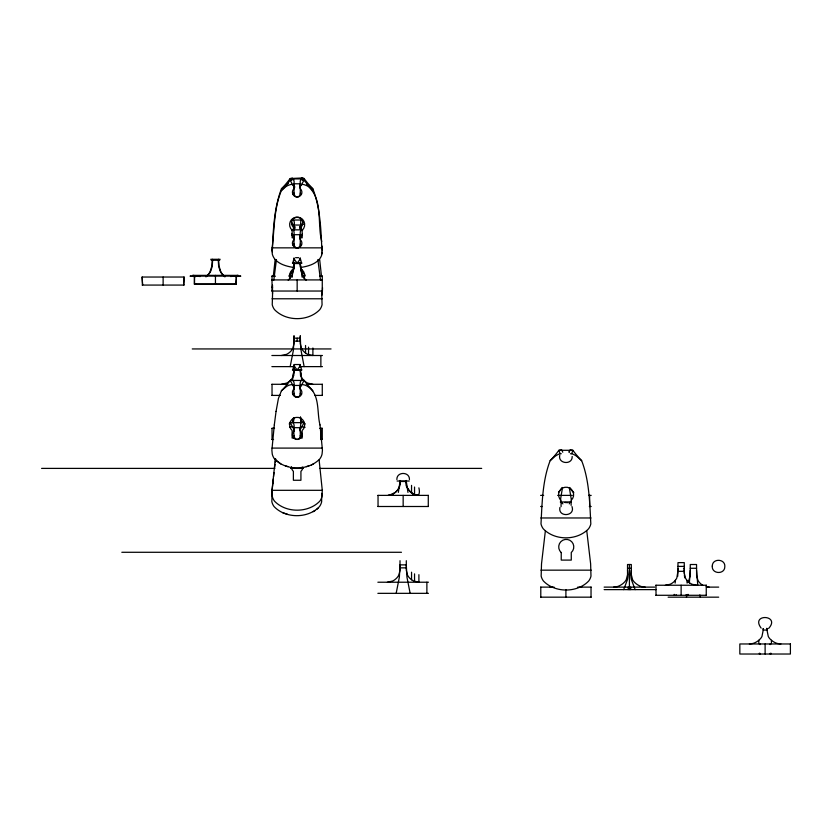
<?xml version="1.0" encoding="UTF-8"?>
<svg xmlns="http://www.w3.org/2000/svg" width="832" height="832" viewBox="0 0 832 832"><rect width="100%" height="100%" fill="white"/><g stroke="black" fill="none" stroke-linecap="round" stroke-linejoin="round"><path stroke-width="1.25" d="M300.31 239.231L300.3 235.893L300.29 243.142A7.779 4.919 76.9 0 1 300.248 244.005L299.874 245.783A5.502 3.484 76.9 0 1 298.23 247.718L296.078 247.718A5.502 3.484 -76.9 0 1 294.424 245.783L294.06 244.005A7.779 4.919 -76.9 0 1 294.018 243.142L294.018 234.697A32.209 5.002 -69.4 0 0 294.008 231.722L293.363 230.131L291.668 230.09M300.31 188.302L300.3 183.903M294.008 365.986L294.008 368.274L294.008 364.53L300.3 364.53L300.31 365.342M300.29 258.024L300.3 259.99L300.3 259.158M300.31 430.664L300.31 429.603M300.31 388.45L300.31 387.379M293.998 258.024L294.018 260.853L294.008 259.158M300.3 184.964L300.29 192.213A7.779 4.919 76.9 0 1 300.248 193.076L299.874 194.844A5.502 3.484 76.9 0 1 298.23 196.789L296.078 196.789A5.502 3.484 -76.9 0 1 294.424 194.854L294.06 193.076A7.779 4.919 -76.9 0 1 294.018 192.213L294.018 183.768A32.209 5.002 -69.4 0 0 294.008 180.783L292.802 178.922L290.17 180.18A98.717 98.717 0 0 1 281.403 190.538C273.582 209.061 274.602 230.246 271.877 249.933M300.3 263.089L300.3 262.402M300.3 367.286L300.3 365.986M300.3 428.449L300.29 434.678A7.779 4.919 76.9 0 1 300.248 435.542L299.874 437.31A5.502 3.484 76.9 0 1 298.23 439.254L296.078 439.254A5.502 3.484 -76.9 0 1 294.424 437.32L294.06 435.542A7.779 4.919 -76.9 0 1 294.018 434.678C293.072 431.236 296.66 420.607 290.17 422.646A98.717 98.717 0 0 1 289.182 423.987M294.008 184.964L294.008 188.302M294.008 235.893L294.008 239.231M300.55 230.142L300.56 225.815L300.55 228.53A4.742 4.742 0 0 1 301.621 229.913M291.46 219.575C296.4 219.617 293.446 226.897 294.258 230.142M276.058 411.393L278.408 398.549L281.414 390.79A98.717 98.717 0 0 0 290.181 380.442C296.629 378.508 293.062 388.835 294.018 392.454A7.779 4.919 -76.9 0 0 294.06 393.328L294.434 395.096A5.502 3.484 -76.9 0 0 296.078 397.03L298.23 397.041A5.502 3.484 76.9 0 0 299.884 395.096L300.248 393.328A7.779 4.919 76.9 0 0 300.29 392.454L300.3 386.235L299.905 387.192M294.008 428.449L294.008 431.059M300.269 337.563L300.269 341.141L294.018 341.141L294.008 335.733L293.956 343.907L292.947 347.974A8.819 6.822 -54.6 0 1 290.753 351.291L290.264 351.77A10.598 6.313 -50.1 0 1 286.603 354.328L281.414 355.503M300.269 337.262L300.3 335.733L300.726 348.66L304.138 366.621M300.3 365.758L300.3 367.318M294.091 369.637L293.769 375.752M400.098 480.73C401.814 488.353 393.047 495.945 388.014 495.373A18.47 11.003 -50.1 0 0 389.21 495.258L395.252 492.523A10.847 6.458 -50.1 0 0 396.271 491.639M677.747 576.254L677.986 562.63L684.268 562.63L684.299 573.3L685.422 577.897A7.27 4.659 56.6 0 0 686.889 580.278A8.029 5.138 56.6 0 0 688.022 581.495A12.366 7.738 56.1 0 0 692.234 584.303L696.873 585.239M396.874 479.534C396.49 471.432 409.822 471.432 409.438 479.534M322.369 250.266L322.275 246.21M295.048 226.772L294.268 226.772L294.008 225.16A13.655 4.555 -40.8 0 0 291.866 224.255L291.45 224.286M770.848 654.025L770.89 653.162M771.316 643.739L771.358 642.876M771.399 642.023L771.472 640.307L769.818 638.737A7.582 5.106 52.6 0 1 768.269 636.438L767 630.063A21.216 1.716 84.4 0 1 767.021 628.67M572.187 456.477C572.53 465.327 557.669 463.975 559.749 455.26M696.55 570.305L697.757 584.854M300.279 386.807L301.361 384.873A8.819 3.245 33.8 0 1 303.566 384.779L304.044 384.873A10.598 5.46 46 0 1 307.705 386.443C320.31 394.306 316.701 412.495 319.998 424.913M299.905 429.416L300.56 427.804A13.655 4.555 40.8 0 1 302.692 426.899L305.053 427.378M293.904 268.59L294.008 266.812A32.209 11.19 -80.5 0 0 294.091 263.38M399.963 483.787L400.015 480.459M562.796 452.213L561.631 449.862L558.917 450.299A98.706 98.706 0 0 1 550.16 460.658C542.485 480.428 542.11 502.934 540.998 523.9A12.99 12.99 0 0 0 543.286 528.83C554.788 540.842 577.034 540.842 588.536 528.83A12.99 12.99 0 0 0 590.824 523.9C589.701 502.944 589.347 480.418 581.651 460.668A98.706 98.706 0 0 1 572.884 450.31L570.18 449.862L569.026 452.213M272.605 292.427L272.241 304.71A12.99 12.99 0 0 0 274.529 309.639C286.031 321.651 308.277 321.651 319.779 309.639A12.99 12.99 0 0 0 322.067 304.71L321.714 292.427M274.321 424.902L271.877 450.185L272.241 454.022A12.99 12.99 0 0 0 274.529 458.952C286.031 470.964 308.277 470.964 319.779 458.952A12.99 12.99 0 0 0 322.067 454.022L322.442 450.185L319.998 424.902M275.33 458.879L272.033 490.318L272.241 496.246A12.99 12.99 0 0 0 274.529 501.176C286.031 513.178 308.277 513.178 319.779 501.176A12.99 12.99 0 0 0 322.067 496.246L322.275 490.318L319.124 460.002M545.355 530.941L541.518 563.805L541.154 576.087A12.99 12.99 0 0 0 543.442 581.017C554.944 593.029 577.19 593.029 588.692 581.017A12.99 12.99 0 0 0 590.98 576.087L590.626 563.805L586.778 530.941M674.149 595.286L674.222 594.35M675.137 583.097L675.366 580.278A7.27 4.659 -56.6 0 0 676.842 577.897L678.382 568.422M293.904 418.205L293.592 421.512M272.511 285.137L272.501 293.602M272.22 489.382L271.835 501.665A12.99 12.99 0 0 0 274.113 506.605C285.574 518.638 307.819 518.71 319.353 506.73A12.99 12.99 0 0 0 321.651 501.8L321.662 493.334M272.22 489.382L272.813 483.402M273.416 275.34L275.142 259.615M272.813 483.402L273.281 478.91M273.853 279.791L276.442 259.574M273.52 476.746L273.988 472.545M562.526 487.479L560.425 500.011M274.31 424.913L276.058 411.393M766.646 629.47L766.792 628.274M274.581 467.688L275.028 464.298M292.094 273.489L292.573 270.057M292.094 277.295L294.018 262.527M275.319 462.145L275.766 459.035M559.905 507.447C557.762 517.66 575.63 516.474 571.979 506.553M689.354 583.066L690.269 570.305M292.573 379.746L294.018 369.741M292.812 422.271L293.53 417.581M293.873 417.602L293.758 418.371A13.655 9.745 -61.6 0 1 292.666 422.105M398.341 492.398L400.015 481.478L406.297 481.478L407.971 492.398M631.311 570.305L630.843 574.756A16.89 9.818 69.7 0 0 631.322 579.467L635.149 589.628M569.244 503.901L569.91 502.362L571.178 501.894M290.17 366.621L293.363 350.407L294.018 338.166L300.3 338.166L300.3 343.782L301.361 347.974A8.819 6.822 54.6 0 0 303.566 351.291L304.044 351.77A10.598 6.313 50.1 0 0 307.705 354.328L312.894 355.503L312.894 347.974M396.167 593.341L399.37 577.117L400.015 564.876L406.297 564.876L406.942 577.117L410.145 593.341M686.421 597.168L686.962 594.932M292.718 263.089L294.06 258.315L294.434 259.251A5.502 0.967 50 0 0 296.078 261.758L297.159 263.089L298.23 261.758A5.502 0.967 -50 0 0 299.884 259.241L300.248 258.315L301.59 263.089M292.718 369.928L294.06 365.144L294.434 366.08A5.502 0.967 50 0 0 296.078 368.586L297.159 369.928L298.23 368.586A5.502 0.967 -50 0 0 299.884 366.08L300.248 365.144L301.59 369.928M399.204 487.23L399.422 486.585M292.666 269.516L292.001 271.149A13.822 10.93 -63.7 0 1 290.264 274.102L289.255 275.35M300.539 179.41L301.506 178.152L303.108 178.11L304.138 178.537L303.181 180.232M561.704 487.854L561.423 488.457A7.249 4.638 -56.6 0 1 559.946 490.672L559.021 491.65A12.366 7.738 -56.1 0 1 558.522 492.107M623.688 589.628L627.515 579.467A16.89 9.818 -69.7 0 0 628.004 574.756L627.536 570.305M398.663 488.457L398.351 489.039A8.715 6.729 -54.6 0 1 397.197 490.672M299.905 186.95L304.138 180.18L301.839 178.911L292.469 178.911M299.759 226.772L300.55 226.772L303.191 222.123M299.905 237.879L302.463 234.073M300.3 387.192L304.138 380.432C300.622 378.134 299.603 383.23 300.3 385.715M300.3 429.416L304.138 422.646L302.224 422.084L300.945 422.739L300.3 427.71L294.018 427.669L294.018 431.163A4.742 4.742 0 0 0 293.738 438.006A4.742 4.742 0 0 0 300.581 438.006A4.742 4.742 0 0 0 300.3 431.163L300.3 427.669M302.224 177.975L290.17 178.537A98.717 98.717 0 0 1 281.403 188.895C273.655 209.206 273.125 232.263 272.241 253.781A12.99 12.99 0 0 0 274.529 258.71C279.157 264.514 286.874 266.365 293.852 267.519M550.17 460.668L554.809 456.518A12.366 5.377 -46 0 1 559.021 454.106A8.029 3.39 -45.1 0 1 560.154 453.783L558.917 450.299L572.894 450.299L571.667 453.783A8.029 3.39 45.1 0 1 572.801 454.116A12.366 5.377 46 0 1 577.013 456.518L581.651 460.668M281.414 188.906L285.501 185.297A7.727 2.59 -41 0 1 287.685 183.945L288.215 183.685M281.414 190.549L285.501 186.94A7.727 2.59 -41 0 1 287.685 185.588L290.264 184.621A13.822 3.754 -34.7 0 1 292.001 184.434C295.485 184.985 296.494 192.67 290.17 180.18L291.918 180.18M281.414 390.79L286.603 386.443A10.598 5.46 -46 0 1 290.264 384.873L290.753 384.779A8.819 3.245 -33.8 0 1 292.947 384.873L294.018 387.192L290.17 380.432L304.138 380.432M288.215 280.176L290.264 277.898A13.822 10.93 -63.7 0 0 292.001 274.945L293.602 269.734L294.018 263.546L300.3 263.546L302.214 277.295M316.67 509.454L318.126 508.144M749.372 643.968L752.95 643.458A14.29 8.507 -50 0 0 758.763 640.318L760.417 638.737A7.582 5.106 -52.6 0 0 761.966 636.438L763.235 630.063A21.216 1.716 -84.4 0 0 763.214 628.67M205.972 276.806L208.562 274.102A13.822 10.93 -63.7 0 0 210.288 271.149L211.9 265.938L212.306 259.293M768.612 628.472C781.134 614.734 750.017 613.205 761.134 628.098M292.718 193.939L294.06 193.076M292.718 244.868L294.06 244.005M292.718 394.181L294.06 393.328M292.718 436.405L294.06 435.542M313.061 511.732L314.985 510.65M392.61 494.208L393.151 493.927M311.355 464.953L313.498 463.975M230.672 276.557L238.014 275.371M306.374 466.586L308.974 465.826M289.765 427.222L291.616 426.899A13.655 4.555 -40.8 0 1 293.758 427.804L294.018 429.416L290.17 422.646L291.918 422.646M560.279 502.008L570.877 501.904M235.373 276.661L240.573 276.12M300.456 267.519C307.434 266.365 315.151 264.514 319.779 258.71A12.99 12.99 0 0 0 322.067 253.781C321.038 232.284 320.746 209.186 312.894 188.906A98.717 98.717 0 0 1 304.127 178.547M564.845 502.507L567.892 502.663M302.474 219.45L300.789 220.875L300.55 225.066L294.268 225.025L294.268 228.53A4.742 4.742 0 0 0 293.186 229.913M551.959 586.986L550.17 587.122M302.307 235.362L300.706 236.049L300.3 237.879M319.998 276.224L322.275 276.12L322.275 291.034M319.998 428.47L322.275 428.366L322.275 439.473M320.57 279.978L322.275 279.916M281.414 384.29L286.603 383.105A10.598 6.313 -50.1 0 0 290.264 380.557L290.753 380.068A8.819 6.822 -54.6 0 0 292.947 376.761L294.018 370.375L300.3 370.375L301.735 379.746M387.41 582.223L392.61 581.038A10.598 6.313 -50.1 0 0 396.271 578.479L396.75 578.001A8.819 6.822 -54.6 0 0 398.954 574.694L399.963 570.627L400.015 560.695M665.392 585.239L670.03 584.303A12.366 7.738 -56.1 0 0 674.242 581.506A8.029 5.138 -56.6 0 0 675.376 580.278M613.683 587.122L617.292 586.591A14.3 8.507 -50 0 0 623.168 583.388L624.728 581.88A7.582 5.106 -52.6 0 0 626.278 579.592L627.526 574.777L627.536 564.512L631.311 564.512L631.322 574.777L632.57 579.592A7.582 5.106 52.6 0 0 634.119 581.88L635.69 583.378A14.3 8.507 50 0 0 641.555 586.602L645.164 587.122M301.839 178.911L300.3 180.783A32.209 5.002 69.4 0 0 300.3 183.768L300.3 188.708A4.742 4.742 0 0 1 300.581 195.541A4.742 4.742 0 0 1 293.738 195.541A4.742 4.742 0 0 1 294.018 188.708L294.018 183.768L300.3 183.83M302.64 230.09L301.205 229.944L300.3 231.722A32.209 5.002 69.4 0 0 300.3 234.697L300.3 239.637A4.742 4.742 0 0 1 300.581 246.47A4.742 4.742 0 0 1 293.738 246.47A4.742 4.742 0 0 1 294.018 239.637L294.018 234.697L300.3 234.697M302.526 276.297L304.678 276.234L302.37 276.182M291.543 276.182L289.65 276.234L291.595 276.297M184.018 277.035L183.674 285.085L184.132 277.035L142.126 277.035L142.574 285.085L142.147 277.035M234.738 276.13L236.454 276.12L235.997 284.17L236.434 276.12M234.738 284.159L236.454 284.159L194.449 284.159L194.438 276.12L196.154 276.13M291.918 178.537L290.17 178.537L291.127 180.232M302.39 178.537L304.138 178.537M302.39 180.18L304.138 180.18M292.167 220.002L301.777 220.002M294.268 227.334L295.048 227.334M299.759 227.334L300.55 227.334M295.048 228.53L294.268 228.53L294.258 225.815M299.759 228.53L300.55 228.53L300.55 225.025M292.469 229.85L301.839 229.85M294.018 237.796L292.126 237.796L292.136 230.266A7.54 7.54 0 0 1 291.72 219.409A7.54 7.54 0 0 1 302.588 219.409A7.54 7.54 0 0 1 302.162 230.266L302.182 237.796L299.666 237.796M272.033 247.853L322.275 247.853M295.578 257.681L298.73 257.681M210.714 259.293L220.178 259.293M211.193 260.26L219.7 260.26M292.427 263.089L301.891 263.089M192.743 275.371L238.15 275.371M190.164 276.12L240.729 276.12M271.877 276.12L275.174 276.12M288.777 276.12L290.878 276.12M319.779 276.12L322.442 276.12M271.877 279.916L322.442 279.916M194.522 276.12L194.438 284.159L236.454 284.159M142.147 285.074L184.122 285.074M271.877 287.238L272.605 287.238M271.877 291.034L322.442 291.034M272.033 298.782L322.275 298.782M192.254 348.941L331.053 348.941M271.877 355.503L322.442 355.503M271.877 366.621L293.852 366.621M300.456 366.621L322.442 366.621M292.427 369.928L301.891 369.928M271.877 384.29L287.737 384.29M306.374 384.29L322.442 384.29M299.905 388.95L300.3 388.95A4.742 4.742 0 0 1 300.581 395.793A4.742 4.742 0 0 1 293.738 395.793A4.742 4.742 0 0 1 294.018 388.95L294.018 385.455L300.3 385.455L300.3 388.95M271.877 395.408L280.405 395.408M314.704 395.408L322.442 395.408M292.791 422.646L301.517 422.646M302.39 422.646L304.138 422.646M271.877 428.366L274.529 428.366M319.779 428.366L322.442 428.366M294.642 438.048L292.126 438.048L292.126 430.508A7.54 7.54 0 0 1 291.72 419.65A7.54 7.54 0 0 1 302.588 419.65A7.54 7.54 0 0 1 302.162 430.508L302.182 438.048L299.666 438.048M271.877 439.473L273.541 439.473M320.57 439.473L322.442 439.473M272.033 448.094L322.275 448.094M41.6 468.395L274.934 468.395M290.566 468.395L303.274 468.395M319.842 468.395L481.697 468.395M397.072 481.021L409.24 481.021M272.033 490.318L322.275 490.318M377.874 495.383L428.438 495.383M540.623 495.383L543.65 495.383M557.648 495.383L572.281 495.383M588.536 495.383L591.188 495.383M377.874 506.501L428.438 506.501M540.623 506.501L542.298 506.501M589.326 506.501L591.188 506.501M540.79 517.972L591.032 517.972M121.826 552.282L401.471 552.282M677.986 566.394L684.268 566.394M400.015 567.85L406.297 567.85M627.536 568.277L631.311 568.277M690.269 568.277L696.55 568.277M683.488 568.422L684.268 568.422L684.278 573.352M540.946 570.159L591.188 570.159M677.986 571.324L684.268 571.324M377.874 582.223L428.438 582.223M655.845 585.239L706.41 585.239M540.623 587.122L554.091 587.122M577.73 587.122L591.188 587.122M604.136 587.122L654.711 587.122M707.606 587.122L718.692 587.122M604.136 589.628L656.001 589.628M377.874 593.341L428.438 593.341M655.845 595.286L706.41 595.286M540.623 597.168L591.188 597.168M668.127 597.168L718.692 597.168M194.47 284.159L196.154 284.159M192.889 275.371L200.221 276.557M190.33 276.12L195.52 276.661M272.033 279.916L273.738 279.978M418.902 487.854C422.739 504.982 402.553 488.592 406.297 480.459M780.863 643.968L777.286 643.458A14.29 8.507 50 0 1 771.472 640.318M312.894 384.29L307.705 383.105A10.598 6.313 50.1 0 1 304.044 380.557L303.566 380.068A8.819 6.822 54.6 0 1 301.361 376.761L300.3 369.741M418.902 495.383L415.948 495.019A13.374 7.966 50.1 0 1 414.814 494.676L413.161 493.927A10.566 6.292 50.1 0 1 412.1 493.282L411.06 492.523A10.847 6.458 50.1 0 1 410.051 491.639L409.562 491.171M709.145 587.122L706.202 586.758M581.651 587.122L580.455 587.059M303.368 224.286L302.952 224.255A13.655 4.555 40.8 0 0 300.81 225.16L300.55 226.772M274.31 428.47L272.033 428.366L272.033 439.473M274.893 276.286L272.033 276.12L272.033 291.034M292.084 177.975L293.769 179.41M561.267 501.904L562.9 503.901M285.334 465.826L287.945 466.586M287.498 514.27L282.516 512.626M280.81 463.986L274.529 458.952M300.248 193.076L301.59 193.939M300.248 244.005L301.59 244.868M300.248 393.328L301.59 394.181M300.248 435.542L301.59 436.405M224.921 276.806L222.342 274.102A13.822 10.93 63.7 0 1 220.605 271.149L219.003 265.938L218.587 259.293M306.093 280.176L304.044 277.898A13.822 10.93 63.7 0 1 302.318 274.945L300.706 269.734L300.3 262.527M312.894 188.906L308.818 185.297A7.727 2.59 41 0 0 306.623 183.945M321.714 241.498C317.2 224.214 323.055 200.2 308.818 186.94A7.727 2.59 41 0 0 306.623 185.588L304.044 184.621A13.822 3.754 34.7 0 0 302.318 184.434L300.706 185.11L300.3 186.95M305.053 275.35L304.044 274.102A13.822 10.93 63.7 0 1 302.318 271.149L301.642 269.516M291.377 221.697L294.268 226.772M291.606 233.657C294.216 241.207 295.641 235.872 292.001 235.362A13.822 3.754 -34.7 0 0 291.616 235.362M570.118 487.854L570.398 488.457A7.249 4.638 56.6 0 0 571.865 490.672L572.801 491.65A12.366 7.738 56.1 0 0 573.81 492.523M407.358 487.854L407.649 488.457A8.736 6.75 54.6 0 0 409.115 490.672M301.964 422.594L300.56 417.206M699.858 594.932L700.388 597.168M571.397 500.011L569.296 487.479M271.939 250.266L272.241 252.138M317.866 259.574L320.455 279.791M301.018 419.141L301.496 422.271M300.435 417.602L300.56 418.371A13.655 9.745 61.6 0 0 301.642 422.105M301.735 270.057L302.214 273.489M319.675 259.615L321.391 275.34M684.694 577.824L684.372 574.766M300.945 422.646L300.404 417.04M406.401 485.222L406.546 486.855M300.539 375.752L300.217 369.637M686.889 580.278L687.118 583.097M688.043 594.35L688.116 595.286M322.525 287.674L322.317 293.602A12.99 12.99 0 0 1 321.786 295.36M758.763 640.307L758.836 642.023M758.878 642.876L758.919 643.729M759.346 653.162L759.387 654.025M294.018 366.954L294.07 368.264M406.224 480.73L406.245 482.165M300.3 234.77L300.3 235.82M294.018 262.402L294.018 263.089M294.008 386.235L294.018 388.95M770.141 643.968L770.141 644.602M770.141 653.39L770.141 654.025M767 628.607L767 630.063L763.235 630.063L763.235 628.607M765.118 643.968L765.118 654.025M760.094 643.968L760.094 644.602M760.094 653.39L760.094 654.025M706.254 585.239L706.254 595.286M686.13 594.662L686.13 595.286M681.127 585.239L681.127 595.286M676.125 594.662L676.125 595.286M656.011 585.239L656.011 595.286M630.677 587.122L630.677 589.628M629.418 564.512L629.418 589.628M628.17 587.122L628.17 589.628M591.032 587.122L591.032 597.168M589.628 495.383L589.628 506.501M571.126 505.388L571.126 500.365A7.54 7.54 0 0 0 571.532 489.507A7.54 7.54 0 0 0 560.664 489.507A7.54 7.54 0 0 0 561.09 500.365L561.07 506.646M565.906 589.628L565.906 597.168M540.79 587.122L540.79 597.168M428.282 495.383L428.282 506.501M426.878 582.223L426.878 593.341M418.902 574.683L418.902 582.223L413.712 581.038A10.598 6.313 50.1 0 1 410.051 578.479L409.562 578.001A8.819 6.822 54.6 0 1 407.358 574.694L406.359 570.627L406.297 560.695M414.544 487.032L414.544 494.572M414.544 573.862L414.544 581.402M411.549 485.368L411.549 492.898M411.549 572.198L411.549 579.738M403.156 495.383L403.156 506.501M378.04 495.383L378.04 506.501M322.275 384.29L322.275 395.408M320.871 355.503L320.871 366.621M320.871 428.366L320.871 439.473M308.547 347.152L308.547 354.692M305.552 345.488L305.552 353.018M300.924 229.996L300.924 227.198A5.658 5.658 0 0 0 301.226 219.066A5.658 5.658 0 0 0 293.082 219.066A5.658 5.658 0 0 0 293.384 227.198L293.384 229.996M297.159 279.916L297.159 291.034M297.159 338.166L297.159 341.141M272.033 384.29L272.033 395.408M218.265 260.26L218.639 266.219L220.085 270.91A12.418 9.818 63.7 0 0 221.634 273.562L223.954 275.995A6.937 4.94 61.5 0 0 224.921 276.609M215.446 275.371L215.446 284.159M212.628 260.26L212.254 266.219L210.818 270.91A12.418 9.818 -63.7 0 1 209.258 273.562L206.939 275.995A6.937 4.94 -61.5 0 1 205.972 276.609M163.124 277.035L163.124 285.074M300.3 266.812A32.209 11.19 80.5 0 1 300.217 263.38M300.706 268.913A7.54 7.54 0 0 1 304.106 278.47M290.202 278.47A7.54 7.54 0 0 1 294.122 268.663M312.905 190.538A98.717 98.717 0 0 1 304.127 180.19M305.126 423.987A98.717 98.717 0 0 1 304.127 422.656M302.806 467.126A5.658 5.658 0 0 1 300.924 471.307L300.924 480.262L293.384 480.262L293.384 471.307A5.658 5.658 0 0 1 291.502 467.126M290.878 467.958A7.54 7.54 0 0 1 291.658 467.106M302.037 467.137A7.54 7.54 0 0 1 303.129 468.458M322.067 252.138A12.99 12.99 0 0 1 321.537 253.885M312.905 390.78A98.717 98.717 0 0 1 304.127 380.442M413.702 494.198A10.702 6.375 50.1 0 1 412.1 493.282A10.483 6.24 50.1 0 1 410.55 492.097M569.057 451.828A5.71 2.59 -2.4 0 1 569.39 451.922M560.227 453.669A8.622 3.64 -45.1 0 1 561.246 453.731M570.398 453.783A8.622 3.64 45.1 0 1 571.594 453.669M702.874 585.354A12.366 7.738 56.1 0 1 700.294 583.388L699.358 582.4A7.249 4.638 56.6 0 1 697.892 580.195L696.602 575.526L696.55 564.512L690.269 564.512L690.206 575.526L688.917 580.195A7.249 4.638 -56.6 0 1 687.866 581.88M790.4 643.968L790.4 654.025L739.835 654.025L739.835 643.968L790.4 643.968M712.275 566.082C711.485 574.163 724.807 574.818 724.818 566.706C725.598 558.636 712.286 557.981 712.275 566.082M561.257 552.552L561.236 552.552A7.54 7.54 0 0 1 560.82 541.694A7.54 7.54 0 0 1 571.688 541.694A7.54 7.54 0 0 1 571.262 552.552L571.282 560.092L561.236 560.092L561.236 552.552"/></g></svg>
